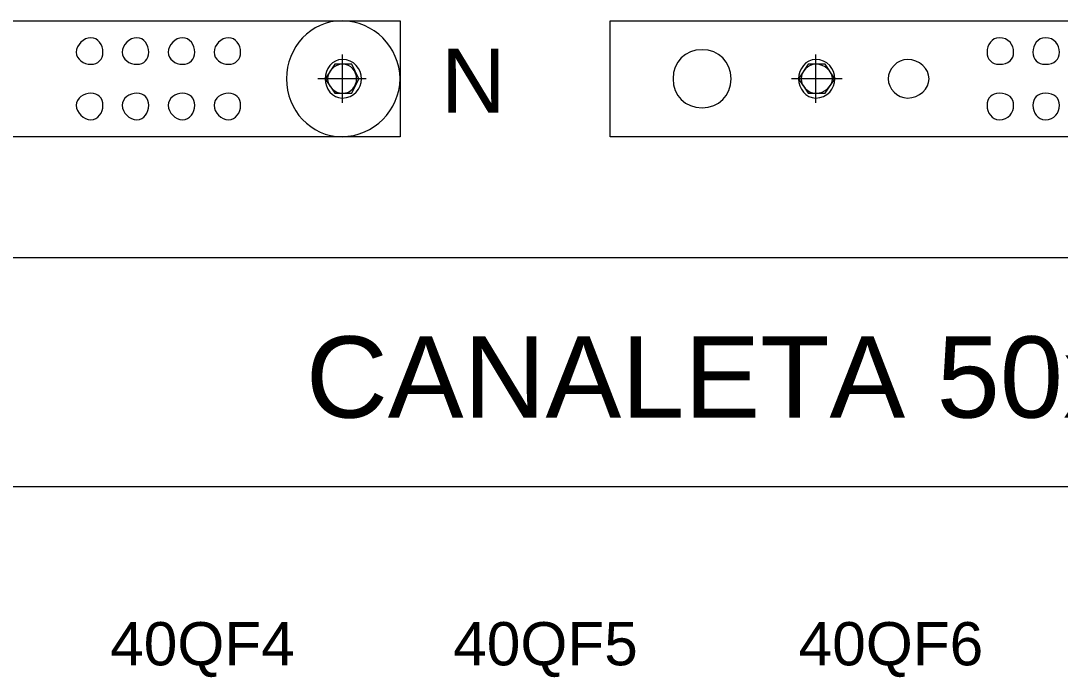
# Model space of a CAD drawing. Header units: millimetres. Extents: x 1004 to 59588, y 686 to 38112.
# Drawn here: x 17657.3 to 17910.4, y 2700.6 to 2860.5 of the extents above; entities that cross this region are included whole.
import ezdxf

# ---------------------------------------------------------------- set-up
doc = ezdxf.new("R2010")
doc.units = ezdxf.units.MM
doc.layers.add('PDF14_Geometry', color=7, linetype='Continuous')
doc.layers.add('PDF14_Text', color=7, linetype='Continuous')
doc.styles.add('PDF Arial', font='arial.ttf')

msp = doc.modelspace()

# ---------------------------------------------------------------- linework, layer by layer
at = {"layer": 'PDF14_Geometry', "lineweight": 0}
for points in [[(17749.67, 2860.46), (17749.67, 2832.23), (17562.61, 2832.23), (17562.61, 2860.46)], [(17965.55, 2860.46), (17965.55, 2832.23), (17800.84, 2832.23), (17800.84, 2860.46)], [(17731.43, 2846.34), (17733.79, 2842.81), (17737.9, 2842.81), (17739.67, 2846.34), (17737.9, 2849.87), (17733.79, 2849.87)], [(17846.73, 2846.34), (17849.08, 2842.81), (17853.2, 2842.81), (17855.55, 2846.34), (17853.2, 2849.87), (17849.08, 2849.87)], [(18359.67, 2802.81), (18359.67, 2746.93), (17308.49, 2746.93), (17308.49, 2802.81)]]:
    msp.add_lwpolyline(points, close=True, dxfattribs=at)
msp.add_lwpolyline([(17735.55, 2832.23, 0.40625), (17749.67, 2846.34, 0.40625), (17735.55, 2860.46)], format="xyb", dxfattribs=at)
for points in [[(17735.55, 2852.23), (17735.55, 2840.46)], [(17850.84, 2852.23), (17850.84, 2840.46)], [(17741.43, 2846.34), (17729.67, 2846.34)], [(17857.32, 2846.34), (17844.96, 2846.34)]]:
    msp.add_lwpolyline(points, dxfattribs=at)
for points in [[(17735.55, 2860.46), (17727.9, 2860.46), (17722.02, 2853.99), (17722.02, 2846.34)], [(17674.37, 2856.34), (17672.61, 2856.34), (17670.84, 2854.58), (17670.84, 2852.81)], [(17677.32, 2852.81), (17677.32, 2854.58), (17676.14, 2856.34), (17674.37, 2856.34)], [(17685.55, 2856.34), (17683.79, 2856.34), (17682.02, 2854.58), (17682.02, 2852.81)], [(17688.49, 2852.81), (17688.49, 2854.58), (17687.32, 2856.34), (17685.55, 2856.34)], [(17696.73, 2856.34), (17694.96, 2856.34), (17693.2, 2854.58), (17693.2, 2852.81)], [(17699.67, 2852.81), (17699.67, 2854.58), (17698.49, 2856.34), (17696.73, 2856.34)], [(17707.9, 2856.34), (17706.14, 2856.34), (17704.37, 2854.58), (17704.37, 2852.81)], [(17710.84, 2852.81), (17710.84, 2854.58), (17709.67, 2856.34), (17707.9, 2856.34)], [(17895.55, 2856.34), (17893.79, 2856.34), (17892.61, 2854.58), (17892.61, 2852.81)], [(17899.08, 2852.81), (17899.08, 2854.58), (17897.9, 2856.34), (17895.55, 2856.34)], [(17906.73, 2856.34), (17904.96, 2856.34), (17903.79, 2854.58), (17903.79, 2852.81)], [(17910.26, 2852.81), (17910.26, 2854.58), (17909.08, 2856.34), (17906.73, 2856.34)], [(17670.84, 2852.81), (17670.84, 2851.05), (17672.61, 2849.87), (17674.37, 2849.87)], [(17674.37, 2849.87), (17676.14, 2849.87), (17677.32, 2851.05), (17677.32, 2852.81)], [(17682.02, 2852.81), (17682.02, 2851.05), (17683.79, 2849.87), (17685.55, 2849.87)], [(17685.55, 2849.87), (17687.32, 2849.87), (17688.49, 2851.05), (17688.49, 2852.81)], [(17693.2, 2852.81), (17693.2, 2851.05), (17694.96, 2849.87), (17696.73, 2849.87)], [(17696.73, 2849.87), (17698.49, 2849.87), (17699.67, 2851.05), (17699.67, 2852.81)], [(17704.37, 2852.81), (17704.37, 2851.05), (17706.14, 2849.87), (17707.9, 2849.87)], [(17707.9, 2849.87), (17709.67, 2849.87), (17710.84, 2851.05), (17710.84, 2852.81)], [(17823.2, 2853.4), (17819.08, 2853.4), (17816.14, 2850.46), (17816.14, 2846.34)], [(17830.26, 2846.34), (17830.26, 2850.46), (17827.32, 2853.4), (17823.2, 2853.4)], [(17892.61, 2852.81), (17892.61, 2851.05), (17893.79, 2849.87), (17895.55, 2849.87)], [(17895.55, 2849.87), (17897.9, 2849.87), (17899.08, 2851.05), (17899.08, 2852.81)], [(17903.79, 2852.81), (17903.79, 2851.05), (17904.96, 2849.87), (17906.73, 2849.87)], [(17906.73, 2849.87), (17909.08, 2849.87), (17910.26, 2851.05), (17910.26, 2852.81)], [(17735.55, 2851.05), (17733.2, 2851.05), (17731.43, 2848.7), (17731.43, 2846.34)], [(17740.26, 2846.34), (17740.26, 2848.7), (17738.49, 2851.05), (17735.55, 2851.05)], [(17850.84, 2851.05), (17848.49, 2851.05), (17846.73, 2848.7), (17846.73, 2846.34)], [(17855.55, 2846.34), (17855.55, 2848.7), (17853.79, 2851.05), (17850.84, 2851.05)], [(17873.2, 2851.05), (17870.84, 2851.05), (17868.49, 2848.7), (17868.49, 2846.34)], [(17878.49, 2846.34), (17878.49, 2848.7), (17876.14, 2851.05), (17873.2, 2851.05)], [(17735.55, 2849.87), (17733.79, 2849.87), (17732.02, 2848.11), (17732.02, 2846.34)], [(17739.08, 2846.34), (17739.08, 2848.11), (17737.9, 2849.87), (17735.55, 2849.87)], [(17850.84, 2849.87), (17849.08, 2849.87), (17847.32, 2848.11), (17847.32, 2846.34)], [(17854.96, 2846.34), (17854.96, 2848.11), (17853.2, 2849.87), (17850.84, 2849.87)], [(17722.02, 2846.34), (17722.02, 2838.7), (17727.9, 2832.23), (17735.55, 2832.23)], [(17731.43, 2846.34), (17731.43, 2843.99), (17733.2, 2841.64), (17735.55, 2841.64)], [(17732.02, 2846.34), (17732.02, 2844.58), (17733.79, 2842.81), (17735.55, 2842.81)], [(17735.55, 2841.64), (17738.49, 2841.64), (17740.26, 2843.99), (17740.26, 2846.34)], [(17735.55, 2842.81), (17737.9, 2842.81), (17739.08, 2844.58), (17739.08, 2846.34)], [(17816.14, 2846.34), (17816.14, 2842.23), (17819.08, 2839.28), (17823.2, 2839.28)], [(17823.2, 2839.28), (17827.32, 2839.28), (17830.26, 2842.23), (17830.26, 2846.34)], [(17846.73, 2846.34), (17846.73, 2843.99), (17848.49, 2841.64), (17850.84, 2841.64)], [(17847.32, 2846.34), (17847.32, 2844.58), (17849.08, 2842.81), (17850.84, 2842.81)], [(17850.84, 2841.64), (17853.79, 2841.64), (17855.55, 2843.99), (17855.55, 2846.34)], [(17850.84, 2842.81), (17853.2, 2842.81), (17854.96, 2844.58), (17854.96, 2846.34)], [(17868.49, 2846.34), (17868.49, 2843.99), (17870.84, 2841.64), (17873.2, 2841.64)], [(17873.2, 2841.64), (17876.14, 2841.64), (17878.49, 2843.99), (17878.49, 2846.34)], [(17674.37, 2842.81), (17672.61, 2842.81), (17670.84, 2841.64), (17670.84, 2839.87)], [(17677.32, 2839.87), (17677.32, 2841.64), (17676.14, 2842.81), (17674.37, 2842.81)], [(17685.55, 2842.81), (17683.79, 2842.81), (17682.02, 2841.64), (17682.02, 2839.87)], [(17688.49, 2839.87), (17688.49, 2841.64), (17687.32, 2842.81), (17685.55, 2842.81)], [(17696.73, 2842.81), (17694.96, 2842.81), (17693.2, 2841.64), (17693.2, 2839.87)], [(17699.67, 2839.87), (17699.67, 2841.64), (17698.49, 2842.81), (17696.73, 2842.81)], [(17707.9, 2842.81), (17706.14, 2842.81), (17704.37, 2841.64), (17704.37, 2839.87)], [(17710.84, 2839.87), (17710.84, 2841.64), (17709.67, 2842.81), (17707.9, 2842.81)], [(17895.55, 2842.81), (17893.79, 2842.81), (17892.61, 2841.64), (17892.61, 2839.87)], [(17899.08, 2839.87), (17899.08, 2841.64), (17897.9, 2842.81), (17895.55, 2842.81)], [(17906.73, 2842.81), (17904.96, 2842.81), (17903.79, 2841.64), (17903.79, 2839.87)], [(17910.26, 2839.87), (17910.26, 2841.64), (17909.08, 2842.81), (17906.73, 2842.81)], [(17670.84, 2839.87), (17670.84, 2838.11), (17672.61, 2836.34), (17674.37, 2836.34)], [(17674.37, 2836.34), (17676.14, 2836.34), (17677.32, 2838.11), (17677.32, 2839.87)], [(17682.02, 2839.87), (17682.02, 2838.11), (17683.79, 2836.34), (17685.55, 2836.34)], [(17685.55, 2836.34), (17687.32, 2836.34), (17688.49, 2838.11), (17688.49, 2839.87)], [(17693.2, 2839.87), (17693.2, 2838.11), (17694.96, 2836.34), (17696.73, 2836.34)], [(17696.73, 2836.34), (17698.49, 2836.34), (17699.67, 2838.11), (17699.67, 2839.87)], [(17704.37, 2839.87), (17704.37, 2838.11), (17706.14, 2836.34), (17707.9, 2836.34)], [(17707.9, 2836.34), (17709.67, 2836.34), (17710.84, 2838.11), (17710.84, 2839.87)], [(17892.61, 2839.87), (17892.61, 2838.11), (17893.79, 2836.34), (17895.55, 2836.34)], [(17895.55, 2836.34), (17897.9, 2836.34), (17899.08, 2838.11), (17899.08, 2839.87)], [(17903.79, 2839.87), (17903.79, 2838.11), (17904.96, 2836.34), (17906.73, 2836.34)], [(17906.73, 2836.34), (17909.08, 2836.34), (17910.26, 2838.11), (17910.26, 2839.87)]]:
    msp.add_open_spline(points, degree=3, dxfattribs=at)

# ---------------------------------------------------------------- texts
at = {"layer": 'PDF14_Text', "attachment_point": 7, "style": 'PDF Arial'}
for s, insert, char_height in [('N', (17759.67, 2838.11), 15.58), ('CANALETA 50x80', (17726.73, 2763.53), 19.7903), ('40QF4', (17679.08, 2700.59), 10.527), ('40QF5', (17762.61, 2700.59), 10.527), ('40QF6', (17846.73, 2700.59), 10.527)]:
    msp.add_mtext(s, dxfattribs=dict(at, insert=insert, char_height=char_height))

doc.saveas('drawing.dxf')
